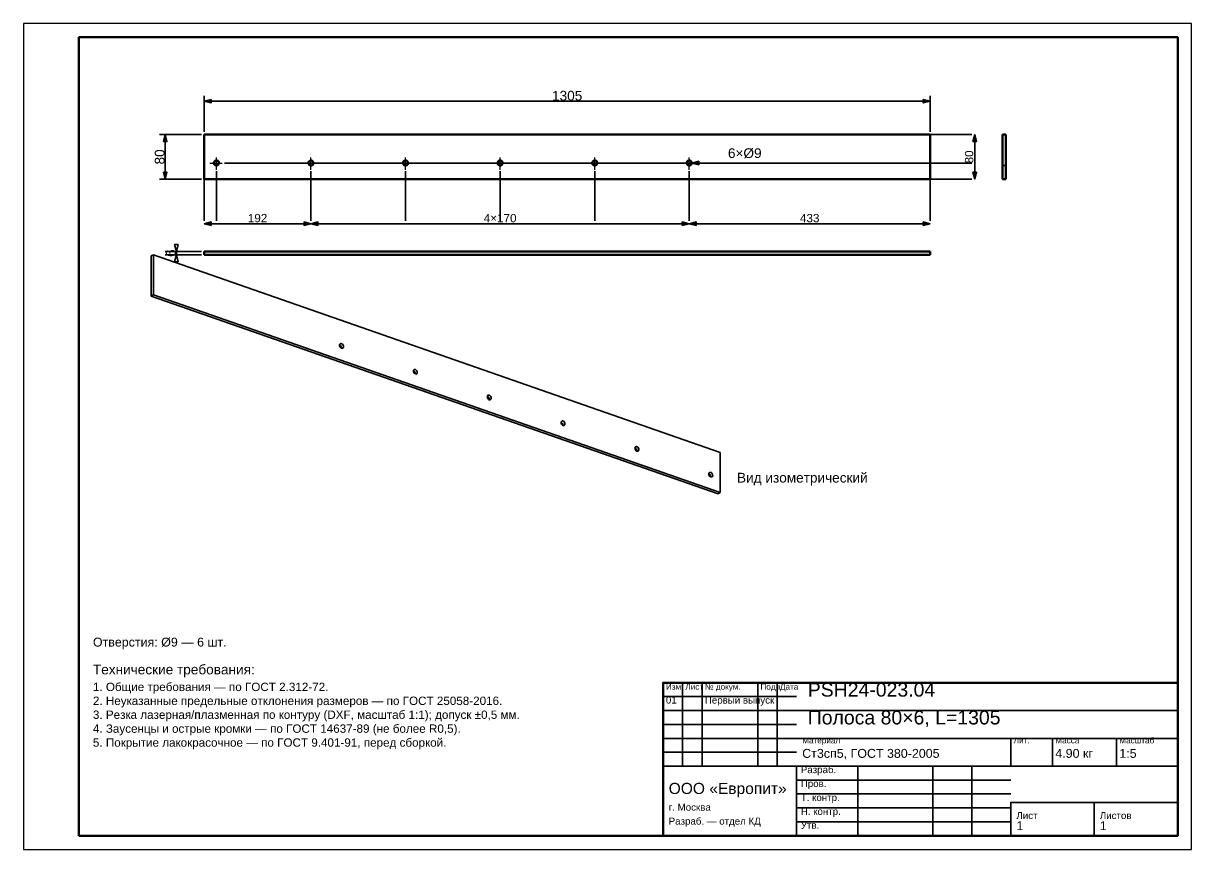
# Model space of a CAD drawing. Header units: millimetres. Extents: x 0 to 420, y 0 to 297.
import ezdxf
from ezdxf.enums import TextEntityAlignment as Align

# ---------------------------------------------------------------- set-up
doc = ezdxf.new("R2010")
doc.units = ezdxf.units.MM
doc.linetypes.add('CENTER', pattern=[5.08, 3.175, -0.635, 0.635, -0.635])
doc.linetypes.add('DASHED', pattern=[1.524, 1.27, -0.254])
doc.styles.add('GOST', font='Arial')

msp = doc.modelspace()

# ---------------------------------------------------------------- linework, layer by layer
at = {"color": 7, "lineweight": 35}
for p, q in [((65, 258), (65, 271)), ((65, 269), (326, 269)), ((326, 258), (326, 271)), ((64, 257), (49, 257)), ((51, 241), (51, 257)), ((326, 257), (341, 257)), ((341, 257), (340, 257)), ((342, 241), (342, 257)), ((69.4, 243.9), (69.4, 226)), ((72.3, 246.8), (341, 246.8)), ((103.4, 243.9), (103.4, 226)), ((106.3, 246.8), (341, 246.8)), ((137.4, 243.9), (137.4, 226)), ((140.3, 246.8), (341, 246.8)), ((171.4, 243.9), (171.4, 226)), ((174.3, 246.8), (341, 246.8)), ((205.4, 243.9), (205.4, 226)), ((208.3, 246.8), (341, 246.8)), ((239.4, 243.9), (239.4, 226)), ((240.3, 246.8), (252.3, 246.8)), ((242.3, 246.8), (341, 246.8)), ((252.3, 246.8), (257.3, 246.8)), ((64, 241), (49, 241)), ((65, 241), (65, 226)), ((326, 241), (326, 226)), ((326, 241), (341, 241)), ((341, 241), (340, 241)), ((65, 226), (65, 227)), ((103.4, 226), (103.4, 227)), ((103.4, 226), (103.4, 227)), ((239.4, 226), (239.4, 227)), ((239.4, 226), (239.4, 227)), ((326, 226), (326, 227)), ((65, 225), (103.4, 225)), ((103.4, 225), (239.4, 225)), ((239.4, 225), (326, 225)), ((64, 215), (51, 215)), ((55, 213.8), (55, 215)), ((64, 213.8), (51, 213.8)), ((237, 30), (237, 60)), ((244, 30), (244, 60)), ((264, 30), (264, 60)), ((271, 30), (271, 60)), ((230, 55), (278, 55)), ((230, 50), (278, 50)), ((278, 50), (415, 50)), ((230, 45), (278, 45)), ((230, 40), (278, 40)), ((278, 40), (415, 40)), ((355, 30), (355, 40)), ((370, 30), (370, 40)), ((393, 30), (393, 40)), ((230, 35), (278, 35)), ((230, 30), (278, 30)), ((278, 30), (415, 30)), ((300, 5), (300, 30)), ((327, 5), (327, 30)), ((341, 5), (341, 30)), ((278, 25), (355, 25)), ((278, 20), (355, 20)), ((355, 17), (415, 17)), ((278, 15), (355, 15)), ((278, 10), (355, 10))]:
    msp.add_line(p, q, dxfattribs=at)
at = {"color": 1, "lineweight": 70}
for p, q in [((65, 257), (65, 241)), ((326, 257), (65, 257)), ((326, 241), (326, 257)), ((352, 241), (352, 257)), ((352, 257), (353.2, 257)), ((353.2, 257), (353.2, 241)), ((68.53, 247.05), (68.5, 246.72)), ((68.5, 246.72), (68.59, 246.4)), ((68.68, 247.34), (68.53, 247.05)), ((68.59, 246.4), (68.79, 246.13)), ((68.93, 247.57), (68.68, 247.34)), ((68.79, 246.13), (69.07, 245.96)), ((69.23, 247.68), (68.93, 247.57)), ((69.07, 245.96), (69.4, 245.9)), ((69.57, 247.68), (69.23, 247.68)), ((69.4, 245.9), (69.73, 245.96)), ((69.87, 247.57), (69.57, 247.68)), ((69.73, 245.96), (70.01, 246.13)), ((70.12, 247.34), (69.87, 247.57)), ((70.01, 246.13), (70.21, 246.4)), ((70.27, 247.05), (70.12, 247.34)), ((70.21, 246.4), (70.3, 246.72)), ((70.3, 246.72), (70.27, 247.05)), ((102.53, 247.05), (102.5, 246.72)), ((102.5, 246.72), (102.59, 246.4)), ((102.68, 247.34), (102.53, 247.05)), ((102.59, 246.4), (102.79, 246.13)), ((102.93, 247.57), (102.68, 247.34)), ((102.79, 246.13), (103.07, 245.96)), ((103.23, 247.68), (102.93, 247.57)), ((103.07, 245.96), (103.4, 245.9)), ((103.57, 247.68), (103.23, 247.68)), ((103.4, 245.9), (103.73, 245.96)), ((103.87, 247.57), (103.57, 247.68)), ((103.73, 245.96), (104.01, 246.13)), ((104.12, 247.34), (103.87, 247.57)), ((104.01, 246.13), (104.21, 246.4)), ((104.27, 247.05), (104.12, 247.34)), ((104.21, 246.4), (104.3, 246.72)), ((104.3, 246.72), (104.27, 247.05)), ((136.53, 247.05), (136.5, 246.72)), ((136.5, 246.72), (136.59, 246.4)), ((136.68, 247.34), (136.53, 247.05)), ((136.59, 246.4), (136.79, 246.13)), ((136.93, 247.57), (136.68, 247.34)), ((136.79, 246.13), (137.07, 245.96)), ((137.23, 247.68), (136.93, 247.57)), ((137.07, 245.96), (137.4, 245.9)), ((137.57, 247.68), (137.23, 247.68)), ((137.4, 245.9), (137.73, 245.96)), ((137.87, 247.57), (137.57, 247.68)), ((137.73, 245.96), (138.01, 246.13)), ((138.12, 247.34), (137.87, 247.57)), ((138.01, 246.13), (138.21, 246.4)), ((138.27, 247.05), (138.12, 247.34)), ((138.21, 246.4), (138.3, 246.72)), ((138.3, 246.72), (138.27, 247.05)), ((170.53, 247.05), (170.5, 246.72)), ((170.5, 246.72), (170.59, 246.4)), ((170.68, 247.34), (170.53, 247.05)), ((170.59, 246.4), (170.79, 246.13)), ((170.93, 247.57), (170.68, 247.34)), ((170.79, 246.13), (171.07, 245.96)), ((171.23, 247.68), (170.93, 247.57)), ((171.07, 245.96), (171.4, 245.9)), ((171.57, 247.68), (171.23, 247.68)), ((171.4, 245.9), (171.73, 245.96)), ((171.87, 247.57), (171.57, 247.68)), ((171.73, 245.96), (172.01, 246.13)), ((172.12, 247.34), (171.87, 247.57)), ((172.01, 246.13), (172.21, 246.4)), ((172.27, 247.05), (172.12, 247.34)), ((172.21, 246.4), (172.3, 246.72)), ((172.3, 246.72), (172.27, 247.05)), ((204.53, 247.05), (204.5, 246.72)), ((204.5, 246.72), (204.59, 246.4)), ((204.68, 247.34), (204.53, 247.05)), ((204.59, 246.4), (204.79, 246.13)), ((204.93, 247.57), (204.68, 247.34)), ((204.79, 246.13), (205.07, 245.96)), ((205.23, 247.68), (204.93, 247.57)), ((205.07, 245.96), (205.4, 245.9)), ((205.57, 247.68), (205.23, 247.68)), ((205.4, 245.9), (205.73, 245.96)), ((205.87, 247.57), (205.57, 247.68)), ((205.73, 245.96), (206.01, 246.13)), ((206.12, 247.34), (205.87, 247.57)), ((206.01, 246.13), (206.21, 246.4)), ((206.27, 247.05), (206.12, 247.34)), ((206.21, 246.4), (206.3, 246.72)), ((206.3, 246.72), (206.27, 247.05)), ((238.53, 247.05), (238.5, 246.72)), ((238.5, 246.72), (238.59, 246.4)), ((238.68, 247.34), (238.53, 247.05)), ((238.59, 246.4), (238.79, 246.13)), ((238.93, 247.57), (238.68, 247.34)), ((238.79, 246.13), (239.07, 245.96)), ((239.23, 247.68), (238.93, 247.57)), ((239.07, 245.96), (239.4, 245.9)), ((239.57, 247.68), (239.23, 247.68)), ((239.4, 245.9), (239.73, 245.96)), ((239.87, 247.57), (239.57, 247.68)), ((239.73, 245.96), (240.01, 246.13)), ((240.12, 247.34), (239.87, 247.57)), ((240.01, 246.13), (240.21, 246.4)), ((240.27, 247.05), (240.12, 247.34)), ((240.21, 246.4), (240.3, 246.72)), ((240.3, 246.72), (240.27, 247.05)), ((326, 241), (65, 241)), ((353.2, 241), (352, 241)), ((65, 215), (65, 213.8)), ((65, 215), (326, 215)), ((326, 213.8), (326, 215)), ((326, 213.8), (65, 213.8))]:
    msp.add_line(p, q, dxfattribs=at)
at = {"color": 5, "linetype": 'DASHED', "lineweight": 35}
for p, q in [((65, 257), (326, 257)), ((65, 241), (65, 257)), ((326, 257), (326, 241)), ((353.2, 257), (352, 257)), ((352, 257), (352, 241)), ((353.2, 241), (353.2, 257)), ((68.5, 246.72), (68.53, 247.05)), ((68.59, 246.4), (68.5, 246.72)), ((68.53, 247.05), (68.68, 247.34)), ((68.79, 246.13), (68.59, 246.4)), ((68.68, 247.34), (68.93, 247.57)), ((69.07, 245.96), (68.79, 246.13)), ((68.93, 247.57), (69.23, 247.68)), ((69.4, 245.9), (69.07, 245.96)), ((69.23, 247.68), (69.57, 247.68)), ((69.73, 245.96), (69.4, 245.9)), ((69.57, 247.68), (69.87, 247.57)), ((70.01, 246.13), (69.73, 245.96)), ((69.87, 247.57), (70.12, 247.34)), ((70.21, 246.4), (70.01, 246.13)), ((70.12, 247.34), (70.27, 247.05)), ((70.3, 246.72), (70.21, 246.4)), ((70.27, 247.05), (70.3, 246.72)), ((102.5, 246.72), (102.53, 247.05)), ((102.59, 246.4), (102.5, 246.72)), ((102.53, 247.05), (102.68, 247.34)), ((102.79, 246.13), (102.59, 246.4)), ((102.68, 247.34), (102.93, 247.57)), ((103.07, 245.96), (102.79, 246.13)), ((102.93, 247.57), (103.23, 247.68)), ((103.4, 245.9), (103.07, 245.96)), ((103.23, 247.68), (103.57, 247.68)), ((103.73, 245.96), (103.4, 245.9)), ((103.57, 247.68), (103.87, 247.57)), ((104.01, 246.13), (103.73, 245.96)), ((103.87, 247.57), (104.12, 247.34)), ((104.21, 246.4), (104.01, 246.13)), ((104.12, 247.34), (104.27, 247.05)), ((104.3, 246.72), (104.21, 246.4)), ((104.27, 247.05), (104.3, 246.72)), ((136.5, 246.72), (136.53, 247.05)), ((136.59, 246.4), (136.5, 246.72)), ((136.53, 247.05), (136.68, 247.34)), ((136.79, 246.13), (136.59, 246.4)), ((136.68, 247.34), (136.93, 247.57)), ((137.07, 245.96), (136.79, 246.13)), ((136.93, 247.57), (137.23, 247.68)), ((137.4, 245.9), (137.07, 245.96)), ((137.23, 247.68), (137.57, 247.68)), ((137.73, 245.96), (137.4, 245.9)), ((137.57, 247.68), (137.87, 247.57)), ((138.01, 246.13), (137.73, 245.96)), ((137.87, 247.57), (138.12, 247.34)), ((138.21, 246.4), (138.01, 246.13)), ((138.12, 247.34), (138.27, 247.05)), ((138.3, 246.72), (138.21, 246.4)), ((138.27, 247.05), (138.3, 246.72)), ((170.5, 246.72), (170.53, 247.05)), ((170.59, 246.4), (170.5, 246.72)), ((170.53, 247.05), (170.68, 247.34)), ((170.79, 246.13), (170.59, 246.4)), ((170.68, 247.34), (170.93, 247.57)), ((171.07, 245.96), (170.79, 246.13)), ((170.93, 247.57), (171.23, 247.68)), ((171.4, 245.9), (171.07, 245.96)), ((171.23, 247.68), (171.57, 247.68)), ((171.73, 245.96), (171.4, 245.9)), ((171.57, 247.68), (171.87, 247.57)), ((172.01, 246.13), (171.73, 245.96)), ((171.87, 247.57), (172.12, 247.34)), ((172.21, 246.4), (172.01, 246.13)), ((172.12, 247.34), (172.27, 247.05)), ((172.3, 246.72), (172.21, 246.4)), ((172.27, 247.05), (172.3, 246.72)), ((204.5, 246.72), (204.53, 247.05)), ((204.59, 246.4), (204.5, 246.72)), ((204.53, 247.05), (204.68, 247.34)), ((204.79, 246.13), (204.59, 246.4)), ((204.68, 247.34), (204.93, 247.57)), ((205.07, 245.96), (204.79, 246.13)), ((204.93, 247.57), (205.23, 247.68)), ((205.4, 245.9), (205.07, 245.96)), ((205.23, 247.68), (205.57, 247.68)), ((205.73, 245.96), (205.4, 245.9)), ((205.57, 247.68), (205.87, 247.57)), ((206.01, 246.13), (205.73, 245.96)), ((205.87, 247.57), (206.12, 247.34)), ((206.21, 246.4), (206.01, 246.13)), ((206.12, 247.34), (206.27, 247.05)), ((206.3, 246.72), (206.21, 246.4)), ((206.27, 247.05), (206.3, 246.72)), ((238.5, 246.72), (238.53, 247.05)), ((238.59, 246.4), (238.5, 246.72)), ((238.53, 247.05), (238.68, 247.34)), ((238.79, 246.13), (238.59, 246.4)), ((238.68, 247.34), (238.93, 247.57)), ((239.07, 245.96), (238.79, 246.13)), ((238.93, 247.57), (239.23, 247.68)), ((239.4, 245.9), (239.07, 245.96)), ((239.23, 247.68), (239.57, 247.68)), ((239.73, 245.96), (239.4, 245.9)), ((239.57, 247.68), (239.87, 247.57)), ((240.01, 246.13), (239.73, 245.96)), ((239.87, 247.57), (240.12, 247.34)), ((240.21, 246.4), (240.01, 246.13)), ((240.12, 247.34), (240.27, 247.05)), ((240.3, 246.72), (240.21, 246.4)), ((240.27, 247.05), (240.3, 246.72)), ((352, 247.68), (352, 247.7)), ((352, 247.7), (352, 247.68)), ((352, 247.68), (352, 247.7)), ((352, 247.7), (352, 247.68)), ((352, 247.68), (352, 247.7)), ((352, 247.7), (352, 247.68)), ((352, 247.68), (352, 247.7)), ((352, 247.7), (352, 247.68)), ((352, 247.68), (352, 247.7)), ((352, 247.7), (352, 247.68)), ((352, 247.68), (352, 247.7)), ((352, 247.7), (352, 247.68)), ((352, 247.61), (352, 247.68)), ((352, 247.68), (352, 247.61)), ((352, 247.61), (352, 247.68)), ((352, 247.68), (352, 247.61)), ((352, 247.61), (352, 247.68)), ((352, 247.68), (352, 247.61)), ((352, 247.61), (352, 247.68)), ((352, 247.68), (352, 247.61)), ((352, 247.61), (352, 247.68)), ((352, 247.68), (352, 247.61)), ((352, 247.61), (352, 247.68)), ((352, 247.68), (352, 247.61)), ((352, 247.5), (352, 247.61)), ((352, 247.61), (352, 247.5)), ((352, 247.5), (352, 247.61)), ((352, 247.61), (352, 247.5)), ((352, 247.5), (352, 247.61)), ((352, 247.61), (352, 247.5)), ((352, 247.5), (352, 247.61)), ((352, 247.61), (352, 247.5)), ((352, 247.5), (352, 247.61)), ((352, 247.61), (352, 247.5)), ((352, 247.5), (352, 247.61)), ((352, 247.61), (352, 247.5)), ((352, 247.36), (352, 247.5)), ((352, 247.5), (352, 247.36)), ((352, 247.36), (352, 247.5)), ((352, 247.5), (352, 247.36)), ((352, 247.36), (352, 247.5)), ((352, 247.5), (352, 247.36)), ((352, 247.36), (352, 247.5)), ((352, 247.5), (352, 247.36)), ((352, 247.36), (352, 247.5)), ((352, 247.5), (352, 247.36)), ((352, 247.36), (352, 247.5)), ((352, 247.5), (352, 247.36)), ((352, 247.19), (352, 247.36)), ((352, 247.36), (352, 247.19)), ((352, 247.19), (352, 247.36)), ((352, 247.36), (352, 247.19)), ((352, 247.19), (352, 247.36)), ((352, 247.36), (352, 247.19)), ((352, 247.19), (352, 247.36)), ((352, 247.36), (352, 247.19)), ((352, 247.19), (352, 247.36)), ((352, 247.36), (352, 247.19)), ((352, 247.19), (352, 247.36)), ((352, 247.36), (352, 247.19)), ((352, 247), (352, 247.19)), ((352, 247.19), (352, 247)), ((352, 247), (352, 247.19)), ((352, 247.19), (352, 247)), ((352, 247), (352, 247.19)), ((352, 247.19), (352, 247)), ((352, 247), (352, 247.19)), ((352, 247.19), (352, 247)), ((352, 247), (352, 247.19)), ((352, 247.19), (352, 247)), ((352, 247), (352, 247.19)), ((352, 247.19), (352, 247)), ((352, 246.8), (352, 247)), ((352, 247), (352, 246.8)), ((352, 246.8), (352, 247)), ((352, 247), (352, 246.8)), ((352, 246.8), (352, 247)), ((352, 247), (352, 246.8)), ((352, 246.8), (352, 247)), ((352, 247), (352, 246.8)), ((352, 246.8), (352, 247)), ((352, 247), (352, 246.8)), ((352, 246.8), (352, 247)), ((352, 247), (352, 246.8)), ((352, 246.6), (352, 246.8)), ((352, 246.8), (352, 246.6)), ((352, 246.6), (352, 246.8)), ((352, 246.8), (352, 246.6)), ((352, 246.6), (352, 246.8)), ((352, 246.8), (352, 246.6)), ((352, 246.6), (352, 246.8)), ((352, 246.8), (352, 246.6)), ((352, 246.6), (352, 246.8)), ((352, 246.8), (352, 246.6)), ((352, 246.6), (352, 246.8)), ((352, 246.8), (352, 246.6)), ((352, 246.41), (352, 246.6)), ((352, 246.6), (352, 246.41)), ((352, 246.41), (352, 246.6)), ((352, 246.6), (352, 246.41)), ((352, 246.41), (352, 246.6)), ((352, 246.6), (352, 246.41)), ((352, 246.41), (352, 246.6)), ((352, 246.6), (352, 246.41)), ((352, 246.41), (352, 246.6)), ((352, 246.6), (352, 246.41)), ((352, 246.41), (352, 246.6)), ((352, 246.6), (352, 246.41)), ((352, 246.24), (352, 246.41)), ((352, 246.41), (352, 246.24)), ((352, 246.24), (352, 246.41)), ((352, 246.41), (352, 246.24)), ((352, 246.24), (352, 246.41)), ((352, 246.41), (352, 246.24)), ((352, 246.24), (352, 246.41)), ((352, 246.41), (352, 246.24)), ((352, 246.24), (352, 246.41)), ((352, 246.41), (352, 246.24)), ((352, 246.24), (352, 246.41)), ((352, 246.41), (352, 246.24)), ((352, 246.1), (352, 246.24)), ((352, 246.24), (352, 246.1)), ((352, 246.1), (352, 246.24)), ((352, 246.24), (352, 246.1)), ((352, 246.1), (352, 246.24)), ((352, 246.24), (352, 246.1)), ((352, 246.1), (352, 246.24)), ((352, 246.24), (352, 246.1)), ((352, 246.1), (352, 246.24)), ((352, 246.24), (352, 246.1)), ((352, 246.1), (352, 246.24)), ((352, 246.24), (352, 246.1)), ((352, 245.99), (352, 246.1)), ((352, 246.1), (352, 245.99)), ((352, 245.99), (352, 246.1)), ((352, 246.1), (352, 245.99)), ((352, 245.99), (352, 246.1)), ((352, 246.1), (352, 245.99)), ((352, 245.99), (352, 246.1)), ((352, 246.1), (352, 245.99)), ((352, 245.99), (352, 246.1)), ((352, 246.1), (352, 245.99)), ((352, 245.99), (352, 246.1)), ((352, 246.1), (352, 245.99)), ((352, 245.92), (352, 245.99)), ((352, 245.99), (352, 245.92)), ((352, 245.92), (352, 245.99)), ((352, 245.99), (352, 245.92)), ((352, 245.92), (352, 245.99)), ((352, 245.99), (352, 245.92)), ((352, 245.92), (352, 245.99)), ((352, 245.99), (352, 245.92)), ((352, 245.92), (352, 245.99)), ((352, 245.99), (352, 245.92)), ((352, 245.92), (352, 245.99)), ((352, 245.99), (352, 245.92)), ((352, 245.9), (352, 245.92)), ((352, 245.92), (352, 245.9)), ((352, 245.9), (352, 245.92)), ((352, 245.92), (352, 245.9)), ((352, 245.9), (352, 245.92)), ((352, 245.92), (352, 245.9)), ((352, 245.9), (352, 245.92)), ((352, 245.92), (352, 245.9)), ((352, 245.9), (352, 245.92)), ((352, 245.92), (352, 245.9)), ((352, 245.9), (352, 245.92)), ((352, 245.92), (352, 245.9)), ((353.2, 245.9), (352, 245.9)), ((353.2, 245.9), (352, 245.9)), ((353.2, 245.9), (352, 245.9)), ((353.2, 245.9), (352, 245.9)), ((353.2, 245.9), (352, 245.9)), ((353.2, 245.9), (352, 245.9)), ((353.2, 247.68), (353.2, 247.7)), ((353.2, 247.7), (353.2, 247.68)), ((353.2, 247.68), (353.2, 247.7)), ((353.2, 247.7), (353.2, 247.68)), ((353.2, 247.68), (353.2, 247.7)), ((353.2, 247.7), (353.2, 247.68)), ((353.2, 247.68), (353.2, 247.7)), ((353.2, 247.7), (353.2, 247.68)), ((353.2, 247.68), (353.2, 247.7)), ((353.2, 247.7), (353.2, 247.68)), ((353.2, 247.68), (353.2, 247.7)), ((353.2, 247.7), (353.2, 247.68)), ((353.2, 247.61), (353.2, 247.68)), ((353.2, 247.68), (353.2, 247.61)), ((353.2, 247.61), (353.2, 247.68)), ((353.2, 247.68), (353.2, 247.61)), ((353.2, 247.61), (353.2, 247.68)), ((353.2, 247.68), (353.2, 247.61)), ((353.2, 247.61), (353.2, 247.68)), ((353.2, 247.68), (353.2, 247.61)), ((353.2, 247.61), (353.2, 247.68)), ((353.2, 247.68), (353.2, 247.61)), ((353.2, 247.61), (353.2, 247.68)), ((353.2, 247.68), (353.2, 247.61)), ((353.2, 247.5), (353.2, 247.61)), ((353.2, 247.61), (353.2, 247.5)), ((353.2, 247.5), (353.2, 247.61)), ((353.2, 247.61), (353.2, 247.5)), ((353.2, 247.5), (353.2, 247.61)), ((353.2, 247.61), (353.2, 247.5)), ((353.2, 247.5), (353.2, 247.61)), ((353.2, 247.61), (353.2, 247.5)), ((353.2, 247.5), (353.2, 247.61)), ((353.2, 247.61), (353.2, 247.5)), ((353.2, 247.5), (353.2, 247.61)), ((353.2, 247.61), (353.2, 247.5)), ((353.2, 247.36), (353.2, 247.5)), ((353.2, 247.5), (353.2, 247.36)), ((353.2, 247.36), (353.2, 247.5)), ((353.2, 247.5), (353.2, 247.36)), ((353.2, 247.36), (353.2, 247.5)), ((353.2, 247.5), (353.2, 247.36)), ((353.2, 247.36), (353.2, 247.5)), ((353.2, 247.5), (353.2, 247.36)), ((353.2, 247.36), (353.2, 247.5)), ((353.2, 247.5), (353.2, 247.36)), ((353.2, 247.36), (353.2, 247.5)), ((353.2, 247.5), (353.2, 247.36)), ((353.2, 247.19), (353.2, 247.36)), ((353.2, 247.36), (353.2, 247.19)), ((353.2, 247.19), (353.2, 247.36)), ((353.2, 247.36), (353.2, 247.19)), ((353.2, 247.19), (353.2, 247.36)), ((353.2, 247.36), (353.2, 247.19)), ((353.2, 247.19), (353.2, 247.36)), ((353.2, 247.36), (353.2, 247.19)), ((353.2, 247.19), (353.2, 247.36)), ((353.2, 247.36), (353.2, 247.19)), ((353.2, 247.19), (353.2, 247.36)), ((353.2, 247.36), (353.2, 247.19)), ((353.2, 247), (353.2, 247.19)), ((353.2, 247.19), (353.2, 247)), ((353.2, 247), (353.2, 247.19)), ((353.2, 247.19), (353.2, 247)), ((353.2, 247), (353.2, 247.19)), ((353.2, 247.19), (353.2, 247)), ((353.2, 247), (353.2, 247.19)), ((353.2, 247.19), (353.2, 247)), ((353.2, 247), (353.2, 247.19)), ((353.2, 247.19), (353.2, 247)), ((353.2, 247), (353.2, 247.19)), ((353.2, 247.19), (353.2, 247)), ((353.2, 246.8), (353.2, 247)), ((353.2, 247), (353.2, 246.8)), ((353.2, 246.8), (353.2, 247)), ((353.2, 247), (353.2, 246.8)), ((353.2, 246.8), (353.2, 247)), ((353.2, 247), (353.2, 246.8)), ((353.2, 246.8), (353.2, 247)), ((353.2, 247), (353.2, 246.8)), ((353.2, 246.8), (353.2, 247)), ((353.2, 247), (353.2, 246.8)), ((353.2, 246.8), (353.2, 247)), ((353.2, 247), (353.2, 246.8)), ((353.2, 246.6), (353.2, 246.8)), ((353.2, 246.8), (353.2, 246.6)), ((353.2, 246.6), (353.2, 246.8)), ((353.2, 246.8), (353.2, 246.6)), ((353.2, 246.6), (353.2, 246.8)), ((353.2, 246.8), (353.2, 246.6)), ((353.2, 246.6), (353.2, 246.8)), ((353.2, 246.8), (353.2, 246.6)), ((353.2, 246.6), (353.2, 246.8)), ((353.2, 246.8), (353.2, 246.6)), ((353.2, 246.6), (353.2, 246.8)), ((353.2, 246.8), (353.2, 246.6)), ((353.2, 246.41), (353.2, 246.6)), ((353.2, 246.6), (353.2, 246.41)), ((353.2, 246.41), (353.2, 246.6)), ((353.2, 246.6), (353.2, 246.41)), ((353.2, 246.41), (353.2, 246.6)), ((353.2, 246.6), (353.2, 246.41)), ((353.2, 246.41), (353.2, 246.6)), ((353.2, 246.6), (353.2, 246.41)), ((353.2, 246.41), (353.2, 246.6)), ((353.2, 246.6), (353.2, 246.41)), ((353.2, 246.41), (353.2, 246.6)), ((353.2, 246.6), (353.2, 246.41)), ((353.2, 246.24), (353.2, 246.41)), ((353.2, 246.41), (353.2, 246.24)), ((353.2, 246.24), (353.2, 246.41)), ((353.2, 246.41), (353.2, 246.24)), ((353.2, 246.24), (353.2, 246.41)), ((353.2, 246.41), (353.2, 246.24)), ((353.2, 246.24), (353.2, 246.41)), ((353.2, 246.41), (353.2, 246.24)), ((353.2, 246.24), (353.2, 246.41)), ((353.2, 246.41), (353.2, 246.24)), ((353.2, 246.24), (353.2, 246.41)), ((353.2, 246.41), (353.2, 246.24)), ((353.2, 246.1), (353.2, 246.24)), ((353.2, 246.24), (353.2, 246.1)), ((353.2, 246.1), (353.2, 246.24)), ((353.2, 246.24), (353.2, 246.1)), ((353.2, 246.1), (353.2, 246.24)), ((353.2, 246.24), (353.2, 246.1)), ((353.2, 246.1), (353.2, 246.24)), ((353.2, 246.24), (353.2, 246.1)), ((353.2, 246.1), (353.2, 246.24)), ((353.2, 246.24), (353.2, 246.1)), ((353.2, 246.1), (353.2, 246.24)), ((353.2, 246.24), (353.2, 246.1)), ((353.2, 245.99), (353.2, 246.1)), ((353.2, 246.1), (353.2, 245.99)), ((353.2, 245.99), (353.2, 246.1)), ((353.2, 246.1), (353.2, 245.99)), ((353.2, 245.99), (353.2, 246.1)), ((353.2, 246.1), (353.2, 245.99)), ((353.2, 245.99), (353.2, 246.1)), ((353.2, 246.1), (353.2, 245.99)), ((353.2, 245.99), (353.2, 246.1)), ((353.2, 246.1), (353.2, 245.99)), ((353.2, 245.99), (353.2, 246.1)), ((353.2, 246.1), (353.2, 245.99)), ((353.2, 245.92), (353.2, 245.99)), ((353.2, 245.99), (353.2, 245.92)), ((353.2, 245.92), (353.2, 245.99)), ((353.2, 245.99), (353.2, 245.92)), ((353.2, 245.92), (353.2, 245.99)), ((353.2, 245.99), (353.2, 245.92)), ((353.2, 245.92), (353.2, 245.99)), ((353.2, 245.99), (353.2, 245.92)), ((353.2, 245.92), (353.2, 245.99)), ((353.2, 245.99), (353.2, 245.92)), ((353.2, 245.92), (353.2, 245.99)), ((353.2, 245.99), (353.2, 245.92)), ((353.2, 245.9), (353.2, 245.92)), ((353.2, 245.92), (353.2, 245.9)), ((353.2, 245.9), (353.2, 245.92)), ((353.2, 245.92), (353.2, 245.9)), ((353.2, 245.9), (353.2, 245.92)), ((353.2, 245.92), (353.2, 245.9)), ((353.2, 245.9), (353.2, 245.92)), ((353.2, 245.92), (353.2, 245.9)), ((353.2, 245.9), (353.2, 245.92)), ((353.2, 245.92), (353.2, 245.9)), ((353.2, 245.9), (353.2, 245.92)), ((353.2, 245.92), (353.2, 245.9)), ((326, 241), (65, 241)), ((352, 241), (353.2, 241)), ((65, 213.8), (65, 215)), ((65, 215), (326, 215)), ((150.71, 215), (150.7, 215)), ((150.7, 215), (150.72, 215)), ((150.72, 215), (150.71, 215)), ((150.75, 215), (150.72, 215)), ((150.72, 215), (150.79, 215)), ((150.79, 215), (150.75, 215)), ((150.84, 215), (150.79, 215)), ((150.79, 215), (150.9, 215)), ((150.9, 215), (150.84, 215)), ((150.96, 215), (150.9, 215)), ((150.9, 215), (151.04, 215)), ((151.04, 215), (150.96, 215)), ((151.12, 215), (151.04, 215)), ((151.04, 215), (151.21, 215)), ((151.21, 215), (151.12, 215)), ((151.3, 215), (151.21, 215)), ((151.21, 215), (151.4, 215)), ((151.4, 215), (151.3, 215)), ((151.5, 215), (151.4, 215)), ((151.4, 215), (151.6, 215)), ((151.6, 215), (151.5, 215)), ((151.6, 215), (151.8, 215)), ((151.7, 215), (151.6, 215)), ((151.8, 215), (151.7, 215)), ((151.8, 215), (151.99, 215)), ((151.9, 215), (151.8, 215)), ((151.99, 215), (151.9, 215)), ((151.99, 215), (152.16, 215)), ((152.08, 215), (151.99, 215)), ((152.16, 215), (152.08, 215)), ((152.16, 215), (152.3, 215)), ((152.24, 215), (152.16, 215)), ((152.3, 215), (152.24, 215)), ((152.3, 215), (152.41, 215)), ((152.36, 215), (152.3, 215)), ((152.41, 215), (152.36, 215)), ((152.41, 215), (152.48, 215)), ((152.45, 215), (152.41, 215)), ((152.48, 215), (152.45, 215)), ((152.48, 215), (152.5, 215)), ((152.49, 215), (152.48, 215)), ((152.5, 215), (152.49, 215)), ((184.71, 215), (184.7, 215)), ((184.7, 215), (184.72, 215)), ((184.72, 215), (184.71, 215)), ((184.75, 215), (184.72, 215)), ((184.72, 215), (184.79, 215)), ((184.79, 215), (184.75, 215)), ((184.84, 215), (184.79, 215)), ((184.79, 215), (184.9, 215)), ((184.9, 215), (184.84, 215)), ((184.96, 215), (184.9, 215)), ((184.9, 215), (185.04, 215)), ((185.04, 215), (184.96, 215)), ((185.12, 215), (185.04, 215)), ((185.04, 215), (185.21, 215)), ((185.21, 215), (185.12, 215)), ((185.3, 215), (185.21, 215)), ((185.21, 215), (185.4, 215)), ((185.4, 215), (185.3, 215)), ((185.5, 215), (185.4, 215)), ((185.4, 215), (185.6, 215)), ((185.6, 215), (185.5, 215)), ((185.6, 215), (185.8, 215)), ((185.7, 215), (185.6, 215)), ((185.8, 215), (185.7, 215)), ((185.8, 215), (185.99, 215)), ((185.9, 215), (185.8, 215)), ((185.99, 215), (185.9, 215)), ((185.99, 215), (186.16, 215)), ((186.08, 215), (185.99, 215)), ((186.16, 215), (186.08, 215)), ((186.16, 215), (186.3, 215)), ((186.24, 215), (186.16, 215)), ((186.3, 215), (186.24, 215)), ((186.3, 215), (186.41, 215)), ((186.36, 215), (186.3, 215)), ((186.41, 215), (186.36, 215)), ((186.41, 215), (186.48, 215)), ((186.45, 215), (186.41, 215)), ((186.48, 215), (186.45, 215)), ((186.48, 215), (186.5, 215)), ((186.49, 215), (186.48, 215)), ((186.5, 215), (186.49, 215)), ((218.71, 215), (218.7, 215)), ((218.7, 215), (218.72, 215)), ((218.72, 215), (218.71, 215)), ((218.75, 215), (218.72, 215)), ((218.72, 215), (218.79, 215)), ((218.79, 215), (218.75, 215)), ((218.84, 215), (218.79, 215)), ((218.79, 215), (218.9, 215)), ((218.9, 215), (218.84, 215)), ((218.96, 215), (218.9, 215)), ((218.9, 215), (219.04, 215)), ((219.04, 215), (218.96, 215)), ((219.12, 215), (219.04, 215)), ((219.04, 215), (219.21, 215)), ((219.21, 215), (219.12, 215)), ((219.3, 215), (219.21, 215)), ((219.21, 215), (219.4, 215)), ((219.4, 215), (219.3, 215)), ((219.5, 215), (219.4, 215)), ((219.4, 215), (219.6, 215)), ((219.6, 215), (219.5, 215)), ((219.6, 215), (219.8, 215)), ((219.7, 215), (219.6, 215)), ((219.8, 215), (219.7, 215)), ((219.8, 215), (219.99, 215)), ((219.9, 215), (219.8, 215)), ((219.99, 215), (219.9, 215)), ((219.99, 215), (220.16, 215)), ((220.08, 215), (219.99, 215)), ((220.16, 215), (220.08, 215)), ((220.16, 215), (220.3, 215)), ((220.24, 215), (220.16, 215)), ((220.3, 215), (220.24, 215)), ((220.3, 215), (220.41, 215)), ((220.36, 215), (220.3, 215)), ((220.41, 215), (220.36, 215)), ((220.41, 215), (220.48, 215)), ((220.45, 215), (220.41, 215)), ((220.48, 215), (220.45, 215)), ((220.48, 215), (220.5, 215)), ((220.49, 215), (220.48, 215)), ((220.5, 215), (220.49, 215)), ((252.71, 215), (252.7, 215)), ((252.7, 215), (252.72, 215)), ((252.72, 215), (252.71, 215)), ((252.75, 215), (252.72, 215)), ((252.72, 215), (252.79, 215)), ((252.79, 215), (252.75, 215)), ((252.84, 215), (252.79, 215)), ((252.79, 215), (252.9, 215)), ((252.9, 215), (252.84, 215)), ((252.96, 215), (252.9, 215)), ((252.9, 215), (253.04, 215)), ((253.04, 215), (252.96, 215)), ((253.12, 215), (253.04, 215)), ((253.04, 215), (253.21, 215)), ((253.21, 215), (253.12, 215)), ((253.3, 215), (253.21, 215)), ((253.21, 215), (253.4, 215)), ((253.4, 215), (253.3, 215)), ((253.5, 215), (253.4, 215)), ((253.4, 215), (253.6, 215)), ((253.6, 215), (253.5, 215)), ((253.6, 215), (253.8, 215)), ((253.7, 215), (253.6, 215)), ((253.8, 215), (253.7, 215)), ((253.8, 215), (253.99, 215)), ((253.9, 215), (253.8, 215)), ((253.99, 215), (253.9, 215)), ((253.99, 215), (254.16, 215)), ((254.08, 215), (253.99, 215)), ((254.16, 215), (254.08, 215)), ((254.16, 215), (254.3, 215)), ((254.24, 215), (254.16, 215)), ((254.3, 215), (254.24, 215)), ((254.3, 215), (254.41, 215)), ((254.36, 215), (254.3, 215)), ((254.41, 215), (254.36, 215)), ((254.41, 215), (254.48, 215)), ((254.45, 215), (254.41, 215)), ((254.48, 215), (254.45, 215)), ((254.48, 215), (254.5, 215)), ((254.49, 215), (254.48, 215)), ((254.5, 215), (254.49, 215)), ((286.71, 215), (286.7, 215)), ((286.7, 215), (286.72, 215)), ((286.72, 215), (286.71, 215)), ((286.75, 215), (286.72, 215)), ((286.72, 215), (286.79, 215)), ((286.79, 215), (286.75, 215)), ((286.84, 215), (286.79, 215)), ((286.79, 215), (286.9, 215)), ((286.9, 215), (286.84, 215)), ((286.96, 215), (286.9, 215)), ((286.9, 215), (287.04, 215)), ((287.04, 215), (286.96, 215)), ((287.12, 215), (287.04, 215)), ((287.04, 215), (287.21, 215)), ((287.21, 215), (287.12, 215)), ((287.3, 215), (287.21, 215)), ((287.21, 215), (287.4, 215)), ((287.4, 215), (287.3, 215)), ((287.5, 215), (287.4, 215)), ((287.4, 215), (287.6, 215)), ((287.6, 215), (287.5, 215)), ((287.6, 215), (287.8, 215)), ((287.7, 215), (287.6, 215)), ((287.8, 215), (287.7, 215)), ((287.8, 215), (287.99, 215)), ((287.9, 215), (287.8, 215)), ((287.99, 215), (287.9, 215)), ((287.99, 215), (288.16, 215)), ((288.08, 215), (287.99, 215)), ((288.16, 215), (288.08, 215)), ((288.16, 215), (288.3, 215)), ((288.24, 215), (288.16, 215)), ((288.3, 215), (288.24, 215)), ((288.3, 215), (288.41, 215)), ((288.36, 215), (288.3, 215)), ((288.41, 215), (288.36, 215)), ((288.41, 215), (288.48, 215)), ((288.45, 215), (288.41, 215)), ((288.48, 215), (288.45, 215)), ((288.48, 215), (288.5, 215)), ((288.49, 215), (288.48, 215)), ((288.5, 215), (288.49, 215)), ((320.71, 215), (320.7, 215)), ((320.7, 215), (320.72, 215)), ((320.72, 215), (320.71, 215)), ((320.75, 215), (320.72, 215)), ((320.72, 215), (320.79, 215)), ((320.79, 215), (320.75, 215)), ((320.84, 215), (320.79, 215)), ((320.79, 215), (320.9, 215)), ((320.9, 215), (320.84, 215)), ((320.96, 215), (320.9, 215)), ((320.9, 215), (321.04, 215)), ((321.04, 215), (320.96, 215)), ((321.12, 215), (321.04, 215)), ((321.04, 215), (321.21, 215)), ((321.21, 215), (321.12, 215)), ((321.3, 215), (321.21, 215)), ((321.21, 215), (321.4, 215)), ((321.4, 215), (321.3, 215)), ((321.5, 215), (321.4, 215)), ((321.4, 215), (321.6, 215)), ((321.6, 215), (321.5, 215)), ((321.6, 215), (321.8, 215)), ((321.7, 215), (321.6, 215)), ((321.8, 215), (321.7, 215)), ((321.8, 215), (321.99, 215)), ((321.9, 215), (321.8, 215)), ((321.99, 215), (321.9, 215)), ((321.99, 215), (322.16, 215)), ((322.08, 215), (321.99, 215)), ((322.16, 215), (322.08, 215)), ((322.16, 215), (322.3, 215)), ((322.24, 215), (322.16, 215)), ((322.3, 215), (322.24, 215)), ((322.3, 215), (322.41, 215)), ((322.36, 215), (322.3, 215)), ((322.41, 215), (322.36, 215)), ((322.41, 215), (322.48, 215)), ((322.45, 215), (322.41, 215)), ((322.48, 215), (322.45, 215)), ((322.48, 215), (322.5, 215)), ((322.49, 215), (322.48, 215)), ((322.5, 215), (322.49, 215)), ((326, 215), (326, 213.8)), ((65, 213.8), (326, 213.8)), ((150.72, 213.8), (150.7, 213.8)), ((150.7, 213.8), (150.71, 213.8)), ((150.71, 213.8), (150.72, 213.8)), ((150.79, 213.8), (150.72, 213.8)), ((150.72, 213.8), (150.75, 213.8)), ((150.75, 213.8), (150.79, 213.8)), ((150.9, 213.8), (150.79, 213.8)), ((150.79, 213.8), (150.84, 213.8)), ((150.84, 213.8), (150.9, 213.8)), ((151.04, 213.8), (150.9, 213.8)), ((150.9, 213.8), (150.96, 213.8)), ((150.96, 213.8), (151.04, 213.8)), ((151.21, 213.8), (151.04, 213.8)), ((151.04, 213.8), (151.12, 213.8)), ((151.12, 213.8), (151.21, 213.8)), ((151.4, 213.8), (151.21, 213.8)), ((151.21, 213.8), (151.3, 213.8)), ((151.3, 213.8), (151.4, 213.8)), ((151.6, 213.8), (151.4, 213.8)), ((151.4, 213.8), (151.5, 213.8)), ((151.5, 213.8), (151.6, 213.8)), ((151.6, 213.8), (151.7, 213.8)), ((151.8, 213.8), (151.6, 213.8)), ((151.7, 213.8), (151.8, 213.8)), ((151.8, 213.8), (151.9, 213.8)), ((151.99, 213.8), (151.8, 213.8)), ((151.9, 213.8), (151.99, 213.8)), ((151.99, 213.8), (152.08, 213.8)), ((152.16, 213.8), (151.99, 213.8)), ((152.08, 213.8), (152.16, 213.8)), ((152.16, 213.8), (152.24, 213.8)), ((152.3, 213.8), (152.16, 213.8)), ((152.24, 213.8), (152.3, 213.8)), ((152.3, 213.8), (152.36, 213.8)), ((152.41, 213.8), (152.3, 213.8)), ((152.36, 213.8), (152.41, 213.8)), ((152.41, 213.8), (152.45, 213.8)), ((152.48, 213.8), (152.41, 213.8)), ((152.45, 213.8), (152.48, 213.8)), ((152.48, 213.8), (152.49, 213.8)), ((152.5, 213.8), (152.48, 213.8)), ((152.49, 213.8), (152.5, 213.8)), ((184.72, 213.8), (184.7, 213.8)), ((184.7, 213.8), (184.71, 213.8)), ((184.71, 213.8), (184.72, 213.8)), ((184.79, 213.8), (184.72, 213.8)), ((184.72, 213.8), (184.75, 213.8)), ((184.75, 213.8), (184.79, 213.8)), ((184.9, 213.8), (184.79, 213.8)), ((184.79, 213.8), (184.84, 213.8)), ((184.84, 213.8), (184.9, 213.8)), ((185.04, 213.8), (184.9, 213.8)), ((184.9, 213.8), (184.96, 213.8)), ((184.96, 213.8), (185.04, 213.8)), ((185.21, 213.8), (185.04, 213.8)), ((185.04, 213.8), (185.12, 213.8)), ((185.12, 213.8), (185.21, 213.8)), ((185.4, 213.8), (185.21, 213.8)), ((185.21, 213.8), (185.3, 213.8)), ((185.3, 213.8), (185.4, 213.8)), ((185.6, 213.8), (185.4, 213.8)), ((185.4, 213.8), (185.5, 213.8)), ((185.5, 213.8), (185.6, 213.8)), ((185.6, 213.8), (185.7, 213.8)), ((185.8, 213.8), (185.6, 213.8)), ((185.7, 213.8), (185.8, 213.8)), ((185.8, 213.8), (185.9, 213.8)), ((185.99, 213.8), (185.8, 213.8)), ((185.9, 213.8), (185.99, 213.8)), ((185.99, 213.8), (186.08, 213.8)), ((186.16, 213.8), (185.99, 213.8)), ((186.08, 213.8), (186.16, 213.8)), ((186.16, 213.8), (186.24, 213.8)), ((186.3, 213.8), (186.16, 213.8)), ((186.24, 213.8), (186.3, 213.8)), ((186.3, 213.8), (186.36, 213.8)), ((186.41, 213.8), (186.3, 213.8)), ((186.36, 213.8), (186.41, 213.8)), ((186.41, 213.8), (186.45, 213.8)), ((186.48, 213.8), (186.41, 213.8)), ((186.45, 213.8), (186.48, 213.8)), ((186.48, 213.8), (186.49, 213.8)), ((186.5, 213.8), (186.48, 213.8)), ((186.49, 213.8), (186.5, 213.8)), ((218.72, 213.8), (218.7, 213.8)), ((218.7, 213.8), (218.71, 213.8)), ((218.71, 213.8), (218.72, 213.8)), ((218.79, 213.8), (218.72, 213.8)), ((218.72, 213.8), (218.75, 213.8)), ((218.75, 213.8), (218.79, 213.8)), ((218.9, 213.8), (218.79, 213.8)), ((218.79, 213.8), (218.84, 213.8)), ((218.84, 213.8), (218.9, 213.8)), ((219.04, 213.8), (218.9, 213.8)), ((218.9, 213.8), (218.96, 213.8)), ((218.96, 213.8), (219.04, 213.8)), ((219.21, 213.8), (219.04, 213.8)), ((219.04, 213.8), (219.12, 213.8)), ((219.12, 213.8), (219.21, 213.8)), ((219.4, 213.8), (219.21, 213.8)), ((219.21, 213.8), (219.3, 213.8)), ((219.3, 213.8), (219.4, 213.8)), ((219.6, 213.8), (219.4, 213.8)), ((219.4, 213.8), (219.5, 213.8)), ((219.5, 213.8), (219.6, 213.8)), ((219.6, 213.8), (219.7, 213.8)), ((219.8, 213.8), (219.6, 213.8)), ((219.7, 213.8), (219.8, 213.8)), ((219.8, 213.8), (219.9, 213.8)), ((219.99, 213.8), (219.8, 213.8)), ((219.9, 213.8), (219.99, 213.8)), ((219.99, 213.8), (220.08, 213.8)), ((220.16, 213.8), (219.99, 213.8)), ((220.08, 213.8), (220.16, 213.8)), ((220.16, 213.8), (220.24, 213.8)), ((220.3, 213.8), (220.16, 213.8)), ((220.24, 213.8), (220.3, 213.8)), ((220.3, 213.8), (220.36, 213.8)), ((220.41, 213.8), (220.3, 213.8)), ((220.36, 213.8), (220.41, 213.8)), ((220.41, 213.8), (220.45, 213.8)), ((220.48, 213.8), (220.41, 213.8)), ((220.45, 213.8), (220.48, 213.8)), ((220.48, 213.8), (220.49, 213.8)), ((220.5, 213.8), (220.48, 213.8)), ((220.49, 213.8), (220.5, 213.8)), ((252.72, 213.8), (252.7, 213.8)), ((252.7, 213.8), (252.71, 213.8)), ((252.71, 213.8), (252.72, 213.8)), ((252.79, 213.8), (252.72, 213.8)), ((252.72, 213.8), (252.75, 213.8)), ((252.75, 213.8), (252.79, 213.8)), ((252.9, 213.8), (252.79, 213.8)), ((252.79, 213.8), (252.84, 213.8)), ((252.84, 213.8), (252.9, 213.8)), ((253.04, 213.8), (252.9, 213.8)), ((252.9, 213.8), (252.96, 213.8)), ((252.96, 213.8), (253.04, 213.8)), ((253.21, 213.8), (253.04, 213.8)), ((253.04, 213.8), (253.12, 213.8)), ((253.12, 213.8), (253.21, 213.8)), ((253.4, 213.8), (253.21, 213.8)), ((253.21, 213.8), (253.3, 213.8)), ((253.3, 213.8), (253.4, 213.8)), ((253.6, 213.8), (253.4, 213.8)), ((253.4, 213.8), (253.5, 213.8)), ((253.5, 213.8), (253.6, 213.8)), ((253.6, 213.8), (253.7, 213.8)), ((253.8, 213.8), (253.6, 213.8)), ((253.7, 213.8), (253.8, 213.8)), ((253.8, 213.8), (253.9, 213.8)), ((253.99, 213.8), (253.8, 213.8)), ((253.9, 213.8), (253.99, 213.8)), ((253.99, 213.8), (254.08, 213.8)), ((254.16, 213.8), (253.99, 213.8)), ((254.08, 213.8), (254.16, 213.8)), ((254.16, 213.8), (254.24, 213.8)), ((254.3, 213.8), (254.16, 213.8)), ((254.24, 213.8), (254.3, 213.8)), ((254.3, 213.8), (254.36, 213.8)), ((254.41, 213.8), (254.3, 213.8)), ((254.36, 213.8), (254.41, 213.8)), ((254.41, 213.8), (254.45, 213.8)), ((254.48, 213.8), (254.41, 213.8)), ((254.45, 213.8), (254.48, 213.8)), ((254.48, 213.8), (254.49, 213.8)), ((254.5, 213.8), (254.48, 213.8)), ((254.49, 213.8), (254.5, 213.8)), ((286.72, 213.8), (286.7, 213.8)), ((286.7, 213.8), (286.71, 213.8)), ((286.71, 213.8), (286.72, 213.8)), ((286.79, 213.8), (286.72, 213.8)), ((286.72, 213.8), (286.75, 213.8)), ((286.75, 213.8), (286.79, 213.8)), ((286.9, 213.8), (286.79, 213.8)), ((286.79, 213.8), (286.84, 213.8)), ((286.84, 213.8), (286.9, 213.8)), ((287.04, 213.8), (286.9, 213.8)), ((286.9, 213.8), (286.96, 213.8)), ((286.96, 213.8), (287.04, 213.8)), ((287.21, 213.8), (287.04, 213.8)), ((287.04, 213.8), (287.12, 213.8)), ((287.12, 213.8), (287.21, 213.8)), ((287.4, 213.8), (287.21, 213.8)), ((287.21, 213.8), (287.3, 213.8)), ((287.3, 213.8), (287.4, 213.8)), ((287.6, 213.8), (287.4, 213.8)), ((287.4, 213.8), (287.5, 213.8)), ((287.5, 213.8), (287.6, 213.8)), ((287.6, 213.8), (287.7, 213.8)), ((287.8, 213.8), (287.6, 213.8)), ((287.7, 213.8), (287.8, 213.8)), ((287.8, 213.8), (287.9, 213.8)), ((287.99, 213.8), (287.8, 213.8)), ((287.9, 213.8), (287.99, 213.8)), ((287.99, 213.8), (288.08, 213.8)), ((288.16, 213.8), (287.99, 213.8)), ((288.08, 213.8), (288.16, 213.8)), ((288.16, 213.8), (288.24, 213.8)), ((288.3, 213.8), (288.16, 213.8)), ((288.24, 213.8), (288.3, 213.8)), ((288.3, 213.8), (288.36, 213.8)), ((288.41, 213.8), (288.3, 213.8)), ((288.36, 213.8), (288.41, 213.8)), ((288.41, 213.8), (288.45, 213.8)), ((288.48, 213.8), (288.41, 213.8)), ((288.45, 213.8), (288.48, 213.8)), ((288.48, 213.8), (288.49, 213.8)), ((288.5, 213.8), (288.48, 213.8)), ((288.49, 213.8), (288.5, 213.8)), ((320.72, 213.8), (320.7, 213.8)), ((320.7, 213.8), (320.71, 213.8)), ((320.71, 213.8), (320.72, 213.8)), ((320.79, 213.8), (320.72, 213.8)), ((320.72, 213.8), (320.75, 213.8)), ((320.75, 213.8), (320.79, 213.8)), ((320.9, 213.8), (320.79, 213.8)), ((320.79, 213.8), (320.84, 213.8)), ((320.84, 213.8), (320.9, 213.8)), ((321.04, 213.8), (320.9, 213.8)), ((320.9, 213.8), (320.96, 213.8)), ((320.96, 213.8), (321.04, 213.8)), ((321.21, 213.8), (321.04, 213.8)), ((321.04, 213.8), (321.12, 213.8)), ((321.12, 213.8), (321.21, 213.8)), ((321.4, 213.8), (321.21, 213.8)), ((321.21, 213.8), (321.3, 213.8)), ((321.3, 213.8), (321.4, 213.8)), ((321.6, 213.8), (321.4, 213.8)), ((321.4, 213.8), (321.5, 213.8)), ((321.5, 213.8), (321.6, 213.8)), ((321.6, 213.8), (321.7, 213.8)), ((321.8, 213.8), (321.6, 213.8)), ((321.7, 213.8), (321.8, 213.8)), ((321.8, 213.8), (321.9, 213.8)), ((321.99, 213.8), (321.8, 213.8)), ((321.9, 213.8), (321.99, 213.8)), ((321.99, 213.8), (322.08, 213.8)), ((322.16, 213.8), (321.99, 213.8)), ((322.08, 213.8), (322.16, 213.8)), ((322.16, 213.8), (322.24, 213.8)), ((322.3, 213.8), (322.16, 213.8)), ((322.24, 213.8), (322.3, 213.8)), ((322.3, 213.8), (322.36, 213.8)), ((322.41, 213.8), (322.3, 213.8)), ((322.36, 213.8), (322.41, 213.8)), ((322.41, 213.8), (322.45, 213.8)), ((322.48, 213.8), (322.41, 213.8)), ((322.45, 213.8), (322.48, 213.8)), ((322.48, 213.8), (322.49, 213.8)), ((322.5, 213.8), (322.48, 213.8)), ((322.49, 213.8), (322.5, 213.8))]:
    msp.add_line(p, q, dxfattribs=at)
at = {"color": 4, "linetype": 'CENTER', "lineweight": 25}
for p, q in [((69.4, 244.4), (69.4, 249.2)), ((103.4, 244.4), (103.4, 249.2)), ((137.4, 244.4), (137.4, 249.2)), ((171.4, 244.4), (171.4, 249.2)), ((205.4, 244.4), (205.4, 249.2)), ((239.4, 244.4), (239.4, 249.2)), ((67, 246.8), (71.8, 246.8)), ((101, 246.8), (105.8, 246.8)), ((135, 246.8), (139.8, 246.8)), ((169, 246.8), (173.8, 246.8)), ((203, 246.8), (207.8, 246.8)), ((237, 246.8), (241.8, 246.8))]:
    msp.add_line(p, q, dxfattribs=at)
at = {"color": 1, "lineweight": 35}
for p, q in [((46, 213.39), (46.75, 213.8)), ((46, 198.99), (46, 213.39)), ((46.75, 213.8), (46.75, 199.4)), ((250.56, 142.75), (46.75, 213.8)), ((46.75, 199.4), (46, 198.99)), ((46, 198.99), (249.81, 127.94)), ((46.75, 199.4), (250.56, 128.35)), ((113.7, 181.51), (113.67, 181.27)), ((113.67, 181.27), (113.71, 181.02)), ((113.68, 181.42), (113.96, 181.23)), ((113.79, 181.71), (113.7, 181.51)), ((113.71, 181.02), (113.81, 180.76)), ((113.94, 181.84), (113.79, 181.71)), ((113.81, 180.76), (113.96, 180.53)), ((114.06, 181.88), (113.94, 181.84)), ((113.96, 181.23), (114.18, 180.94)), ((114.19, 181.89), (114.06, 181.88)), ((114.18, 180.94), (114.31, 180.6)), ((114.46, 181.82), (114.19, 181.89)), ((114.72, 181.63), (114.46, 181.82)), ((114.93, 181.35), (114.72, 181.63)), ((115.05, 181.02), (114.93, 181.35)), ((114.98, 180.43), (115.07, 180.7)), ((115.07, 180.7), (115.05, 181.02)), ((113.96, 180.53), (114.16, 180.35)), ((114.16, 180.35), (114.37, 180.24)), ((114.31, 180.6), (114.32, 180.26)), ((114.37, 180.24), (114.6, 180.2)), ((114.6, 180.2), (114.8, 180.26)), ((114.8, 180.26), (114.9, 180.33)), ((114.9, 180.33), (114.98, 180.43)), ((140.25, 172.26), (140.22, 172.02)), ((140.34, 172.45), (140.25, 172.26)), ((140.49, 172.58), (140.34, 172.45)), ((140.61, 172.62), (140.49, 172.58)), ((140.74, 172.64), (140.61, 172.62)), ((141.01, 172.56), (140.74, 172.64)), ((141.27, 172.37), (141.01, 172.56)), ((141.48, 172.09), (141.27, 172.37)), ((140.22, 172.02), (140.26, 171.76)), ((140.23, 172.17), (140.51, 171.98)), ((140.26, 171.76), (140.36, 171.5)), ((140.36, 171.5), (140.51, 171.27)), ((140.51, 171.98), (140.73, 171.68)), ((140.51, 171.27), (140.71, 171.09)), ((140.71, 171.09), (140.92, 170.98)), ((140.73, 171.68), (140.85, 171.34)), ((140.85, 171.34), (140.87, 171)), ((140.92, 170.98), (141.15, 170.94)), ((141.15, 170.94), (141.35, 171)), ((141.35, 171), (141.45, 171.07)), ((141.45, 171.07), (141.53, 171.18)), ((141.6, 171.77), (141.48, 172.09)), ((141.53, 171.18), (141.62, 171.45)), ((141.62, 171.45), (141.6, 171.77)), ((166.8, 163), (166.77, 162.76)), ((166.77, 162.76), (166.81, 162.5)), ((166.78, 162.91), (167.06, 162.72)), ((166.89, 163.2), (166.8, 163)), ((166.81, 162.5), (166.91, 162.25)), ((167.04, 163.33), (166.89, 163.2)), ((166.91, 162.25), (167.06, 162.02)), ((167.16, 163.37), (167.04, 163.33)), ((167.06, 162.72), (167.28, 162.43)), ((167.06, 162.02), (167.26, 161.84)), ((167.29, 163.38), (167.16, 163.37)), ((167.26, 161.84), (167.47, 161.72)), ((167.28, 162.43), (167.4, 162.08)), ((167.56, 163.31), (167.29, 163.38)), ((167.4, 162.08), (167.41, 161.75)), ((167.47, 161.72), (167.7, 161.69)), ((167.82, 163.12), (167.56, 163.31)), ((167.7, 161.69), (167.9, 161.74)), ((168.03, 162.84), (167.82, 163.12)), ((167.9, 161.74), (168, 161.82)), ((168, 161.82), (168.08, 161.92)), ((168.15, 162.51), (168.03, 162.84)), ((168.08, 161.92), (168.17, 162.19)), ((168.17, 162.19), (168.15, 162.51)), ((193.35, 153.75), (193.32, 153.51)), ((193.32, 153.51), (193.36, 153.25)), ((193.33, 153.66), (193.61, 153.47)), ((193.44, 153.94), (193.35, 153.75)), ((193.36, 153.25), (193.46, 152.99)), ((193.59, 154.07), (193.44, 153.94)), ((193.46, 152.99), (193.61, 152.76)), ((193.71, 154.11), (193.59, 154.07)), ((193.61, 153.47), (193.83, 153.17)), ((193.61, 152.76), (193.81, 152.58)), ((193.84, 154.13), (193.71, 154.11)), ((193.81, 152.58), (194.02, 152.47)), ((193.83, 153.17), (193.95, 152.83)), ((194.11, 154.05), (193.84, 154.13)), ((193.95, 152.83), (193.96, 152.49)), ((194.02, 152.47), (194.25, 152.43)), ((194.37, 153.86), (194.11, 154.05)), ((194.25, 152.43), (194.45, 152.49)), ((194.58, 153.58), (194.37, 153.86)), ((194.45, 152.49), (194.55, 152.56)), ((194.55, 152.56), (194.63, 152.67)), ((194.7, 153.26), (194.58, 153.58)), ((194.63, 152.67), (194.72, 152.93)), ((194.72, 152.93), (194.7, 153.26)), ((219.9, 144.49), (219.87, 144.25)), ((219.87, 144.25), (219.91, 143.99)), ((219.88, 144.4), (220.16, 144.21)), ((219.99, 144.68), (219.9, 144.49)), ((219.91, 143.99), (220.01, 143.74)), ((220.14, 144.81), (219.99, 144.68)), ((220.01, 143.74), (220.16, 143.51)), ((220.26, 144.86), (220.14, 144.81)), ((220.16, 144.21), (220.38, 143.92)), ((220.16, 143.51), (220.36, 143.33)), ((220.39, 144.87), (220.26, 144.86)), ((220.36, 143.33), (220.57, 143.21)), ((220.38, 143.92), (220.5, 143.57)), ((220.66, 144.8), (220.39, 144.87)), ((220.5, 143.57), (220.51, 143.24)), ((220.57, 143.21), (220.8, 143.18)), ((220.92, 144.61), (220.66, 144.8)), ((220.8, 143.18), (221, 143.23)), ((221.13, 144.33), (220.92, 144.61)), ((221, 143.23), (221.1, 143.31)), ((221.1, 143.31), (221.18, 143.41)), ((221.25, 144), (221.13, 144.33)), ((221.18, 143.41), (221.27, 143.68)), ((221.27, 143.68), (221.25, 144)), ((250.56, 128.35), (250.56, 142.75)), ((246.45, 135.24), (246.42, 135)), ((246.42, 135), (246.46, 134.74)), ((246.43, 135.15), (246.71, 134.96)), ((246.54, 135.43), (246.45, 135.24)), ((246.46, 134.74), (246.56, 134.48)), ((246.69, 135.56), (246.54, 135.43)), ((246.56, 134.48), (246.71, 134.25)), ((246.81, 135.6), (246.69, 135.56)), ((246.71, 134.96), (246.93, 134.66)), ((246.94, 135.62), (246.81, 135.6)), ((246.93, 134.66), (247.05, 134.32)), ((247.21, 135.54), (246.94, 135.62)), ((247.47, 135.35), (247.21, 135.54)), ((247.68, 135.07), (247.47, 135.35)), ((247.8, 134.75), (247.68, 135.07)), ((247.73, 134.15), (247.82, 134.42)), ((247.82, 134.42), (247.8, 134.75)), ((246.71, 134.25), (246.91, 134.07)), ((246.91, 134.07), (247.12, 133.96)), ((247.05, 134.32), (247.06, 133.98)), ((247.12, 133.96), (247.35, 133.92)), ((247.35, 133.92), (247.55, 133.98)), ((247.55, 133.98), (247.65, 134.05)), ((247.65, 134.05), (247.73, 134.15)), ((249.81, 127.94), (250.56, 128.35))]:
    msp.add_line(p, q, dxfattribs=at)
at = {"color": 7, "lineweight": 25}
msp.add_lwpolyline([(0, 0), (420, 0), (420, 297), (0, 297)], close=True, dxfattribs=at)
at = {"color": 7, "lineweight": 70}
for points in [[(20, 5), (415, 5), (415, 292), (20, 292)], [(230, 5), (415, 5), (415, 60), (230, 60)]]:
    msp.add_lwpolyline(points, close=True, dxfattribs=at)
at = {"color": 7, "lineweight": 35}
for points in [[(65, 269), (67.5, 268.38), (67.5, 269.62)], [(326, 269), (323.5, 269.62), (323.5, 268.38)], [(51, 257), (50.38, 254.5), (51.62, 254.5)], [(342, 257), (341.38, 254.5), (342.62, 254.5)], [(240.3, 246.8), (242.8, 246.18), (242.8, 247.43)], [(51, 241), (51.62, 243.5), (50.38, 243.5)], [(342, 241), (342.62, 243.5), (341.38, 243.5)], [(65, 225), (67.5, 224.38), (67.5, 225.62)], [(103.4, 225), (100.9, 225.62), (100.9, 224.38)], [(103.4, 225), (105.9, 224.38), (105.9, 225.62)], [(239.4, 225), (236.9, 225.62), (236.9, 224.38)], [(239.4, 225), (241.9, 224.38), (241.9, 225.62)], [(326, 225), (323.5, 225.62), (323.5, 224.38)], [(55, 215), (55.62, 217.5), (54.38, 217.5)], [(55, 213.8), (54.38, 211.3), (55.62, 211.3)], [(230, 5), (278, 5), (278, 30), (230, 30)], [(355, 5), (385, 5), (385, 17), (355, 17)], [(385, 5), (415, 5), (415, 17), (385, 17)]]:
    msp.add_lwpolyline(points, close=True, dxfattribs=at)

# ---------------------------------------------------------------- texts
at = {"color": 7, "style": 'GOST'}
for s, height, p in [('1305', 3.5, (195.5, 271)), ('192', 3, (84.2, 227)), ('4×170', 3, (171.4, 227)), ('433', 3, (282.7, 227))]:
    msp.add_text(s, height=height, dxfattribs=at).set_placement(p, align=Align.MIDDLE)
msp.add_text('6×Ø9', height=3.5, dxfattribs=at).set_placement((253.3, 248.6))
for s, height, p in [('80', 3.5, (49, 249)), ('80', 3, (340, 249)), ('6', 3.5, (53, 214.4))]:
    msp.add_text(s, height=height, rotation=90, dxfattribs=at).set_placement(p, align=Align.MIDDLE)
at = {"color": 3, "style": 'GOST'}
for s, height, p in [('Вид изометрический', 3.5, (256.56, 131.94)), ('Технические требования:', 3.5, (25, 63)), ('1. Общие требования — по ГОСТ 2.312-72.', 3, (25, 57)), ('Изм.', 2.1, (231, 57.5)), ('Лист', 2.1, (238, 57.5)), ('№ докум.', 2.1, (245, 57.5)), ('Подп.', 2.1, (265, 57.5)), ('Дата', 2.1, (272, 57.5)), ('PSH24-023.04', 5, (282, 55)), ('2. Неуказанные предельные отклонения размеров — по ГОСТ 25058-2016.', 3, (25, 52)), ('01', 2.5, (231, 52.5)), ('Первый выпуск', 2.5, (245, 52.5)), ('3. Резка лазерная/плазменная по контуру (DXF, масштаб 1:1); допуск ±0,5 мм.', 3, (25, 47)), ('Полоса 80×6, L=1305', 5, (282, 45)), ('4. Заусенцы и острые кромки — по ГОСТ 14637-89 (не более R0,5).', 3, (25, 42)), ('5. Покрытие лакокрасочное — по ГОСТ 9.401-91, перед сборкой.', 3, (25, 37)), ('Материал', 2.1, (280, 38.2)), ('Лит.', 2.1, (356, 38.2)), ('Масса', 2.1, (371, 38.2)), ('Масштаб', 2.1, (394, 38.2)), ('Ст3сп5, ГОСТ 380-2005', 3.2, (280, 33)), ('4.90 кг', 3.2, (371, 33)), ('1:5', 3.2, (394, 33)), ('Разраб.', 2.5, (279.5, 27.5)), ('ООО «Европит»', 4, (232, 20)), ('Пров.', 2.5, (279.5, 22.5)), ('Т. контр.', 2.5, (279.5, 17.5)), ('г. Москва', 2.5, (232, 14)), ('Н. контр.', 2.5, (279.5, 12.5)), ('Лист', 2.5, (357, 11)), ('Листов', 2.5, (387, 11)), ('Разраб. — отдел КД', 2.5, (232, 9)), ('Утв.', 2.5, (279.5, 7.5)), ('1', 3.2, (357, 7)), ('1', 3.2, (387, 7))]:
    msp.add_text(s, height=height, dxfattribs=at).set_placement(p)
at = {"color": 6, "style": 'GOST'}
msp.add_text('Отверстия: Ø9 — 6 шт.', height=3.2, dxfattribs=at).set_placement((25, 73))

doc.saveas('drawing.dxf')
